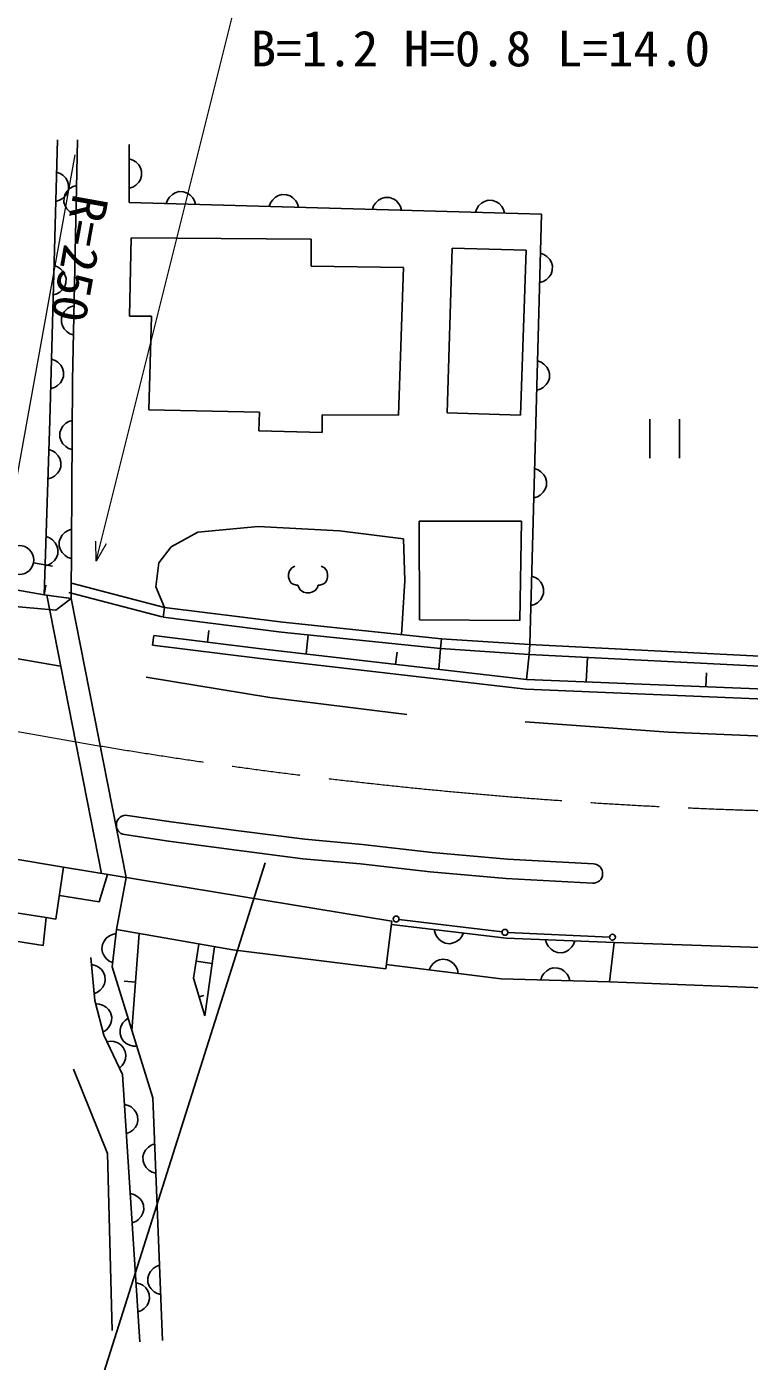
# Model space of a CAD drawing. Units: millimetres, scale not verified. Extents: x 40000 to 680000, y 20000 to 380000.
# Drawn here: x 140378 to 177446, y 252113 to 320601 of the extents above; entities that cross this region are included whole.
import ezdxf
from ezdxf.enums import TextEntityAlignment as Align

# ---------------------------------------------------------------- set-up
doc = ezdxf.new("R2010")
doc.units = ezdxf.units.MM
doc.header["$LTSCALE"] = 1000
doc.linetypes.add('CHAIN', pattern=[18.5, 12, -1.5, 3.5, -1.5])
for name, color, linetype, lineweight in [('M-BGD', 7, 'Continuous', 25), ('M-BMK', 2, 'CHAIN', 13), ('M-STR-HTXT', 7, 'Continuous', 13), ('M-STR-STRC', 7, 'Continuous', 25)]:
    doc.layers.add(name, color=color, linetype=linetype, lineweight=lineweight)
doc.styles.add('ＭＳ ゴシック', font='')
doc.styles.get('ＭＳ ゴシック').set_extended_font_data('MS Gothic')

msp = doc.modelspace()

# ---------------------------------------------------------------- linework, layer by layer
at = {"layer": 'M-BGD'}
for p, q in [((141571, 300389), (141957, 314787)), ((142985, 314787), (142728, 302446)), ((145642, 311578), (145642, 314551)), ((145822, 313754), (145642, 313814)), ((145972, 313664), (145822, 313754)), ((142091, 313072), (141913, 313137)), ((142239, 312978), (142091, 313072)), ((146122, 313514), (145972, 313664)), ((146212, 313364), (146122, 313514)), ((146272, 313184), (146212, 313364)), ((146272, 312944), (146272, 313184)), ((142385, 312824), (142239, 312978)), ((142471, 312672), (142385, 312824)), ((142604, 312308), (142451, 312161)), ((142526, 312490), (142471, 312672)), ((142519, 312250), (142526, 312490)), ((142756, 312395), (142604, 312308)), ((142937, 312451), (142756, 312395)), ((145642, 312314), (145822, 312374)), ((145822, 312374), (145972, 312464)), ((145972, 312464), (146122, 312614)), ((146122, 312614), (146212, 312764)), ((146212, 312764), (146272, 312944)), ((141873, 311637), (142054, 311693)), ((142054, 311693), (142207, 311779)), ((142207, 311779), (142361, 311924)), ((142294, 311835), (142289, 311595)), ((142358, 312013), (142294, 311835)), ((142451, 312161), (142358, 312013)), ((142361, 311924), (142455, 312072)), ((142455, 312072), (142519, 312250)), ((147601, 311703), (147536, 311525)), ((147695, 311850), (147601, 311703)), ((147849, 311996), (147695, 311850)), ((148002, 312082), (147849, 311996)), ((148183, 312137), (148002, 312082)), ((148423, 312130), (148183, 312137)), ((148602, 312065), (148423, 312130)), ((148749, 311971), (148602, 312065)), ((148895, 311817), (148749, 311971)), ((148980, 311664), (148895, 311817)), ((149035, 311483), (148980, 311664)), ((152982, 311702), (152888, 311554)), ((153136, 311847), (152982, 311702)), ((153289, 311933), (153136, 311847)), ((153470, 311988), (153289, 311933)), ((153710, 311981), (153470, 311988)), ((153889, 311916), (153710, 311981)), ((154036, 311822), (153889, 311916)), ((154182, 311668), (154036, 311822)), ((154267, 311516), (154182, 311668)), ((158423, 311699), (158269, 311553)), ((158576, 311785), (158423, 311699)), ((158757, 311840), (158576, 311785)), ((158997, 311833), (158757, 311840)), ((159176, 311768), (158997, 311833)), ((159323, 311674), (159176, 311768)), ((159469, 311519), (159323, 311674)), ((163863, 311636), (163710, 311550)), ((164044, 311691), (163863, 311636)), ((164284, 311684), (164044, 311691)), ((164463, 311619), (164284, 311684)), ((142289, 311595), (142345, 311414)), ((142345, 311414), (142432, 311262)), ((142432, 311262), (142579, 311109)), ((142579, 311109), (142727, 311015)), ((142727, 311015), (142906, 310952)), ((166790, 310983), (145642, 311578)), ((152888, 311554), (152823, 311376)), ((154322, 311334), (154267, 311516)), ((158175, 311406), (158110, 311227)), ((158269, 311553), (158175, 311406)), ((159554, 311367), (159469, 311519)), ((159609, 311185), (159554, 311367)), ((163462, 311257), (163397, 311079)), ((163556, 311405), (163462, 311257)), ((163710, 311550), (163556, 311405)), ((164610, 311525), (164463, 311619)), ((164756, 311371), (164610, 311525)), ((164841, 311218), (164756, 311371)), ((164896, 311037), (164841, 311218)), ((166186, 288891), (166790, 310983)), ((145740, 309761), (145645, 305747)), ((154968, 309698), (145740, 309761)), ((154968, 308307), (154968, 309698)), ((162206, 309234), (161952, 300785)), ((165997, 309129), (162206, 309234)), ((165713, 300659), (165997, 309129)), ((166913, 308907), (166735, 308972)), ((167061, 308813), (166913, 308907)), ((141963, 308273), (141784, 308338)), ((142110, 308179), (141963, 308273)), ((159708, 308244), (154968, 308307)), ((159455, 300659), (159708, 308244)), ((167207, 308659), (167061, 308813)), ((167293, 308506), (167207, 308659)), ((167348, 308325), (167293, 308506)), ((167341, 308085), (167348, 308325)), ((142256, 308025), (142110, 308179)), ((142342, 307873), (142256, 308025)), ((142397, 307691), (142342, 307873)), ((142391, 307451), (142397, 307691)), ((166694, 307472), (166876, 307527)), ((166876, 307527), (167028, 307613)), ((167028, 307613), (167182, 307759)), ((167182, 307759), (167276, 307906)), ((167276, 307906), (167341, 308085)), ((141744, 306838), (141926, 306893)), ((141926, 306893), (142078, 306979)), ((142078, 306979), (142232, 307125)), ((142232, 307125), (142326, 307273)), ((142326, 307273), (142391, 307451)), ((142627, 306225), (142475, 306138)), ((142808, 306281), (142627, 306225)), ((142165, 305664), (142160, 305424)), ((142229, 305843), (142165, 305664)), ((142322, 305991), (142229, 305843)), ((142475, 306138), (142322, 305991)), ((145645, 305747), (146783, 305747)), ((146783, 305747), (146645, 300944)), ((142160, 305424), (142216, 305243)), ((142216, 305243), (142303, 305091)), ((142303, 305091), (142450, 304938)), ((142450, 304938), (142598, 304845)), ((142598, 304845), (142777, 304781)), ((141834, 303474), (141656, 303539)), ((141982, 303380), (141834, 303474)), ((166762, 303383), (166584, 303448)), ((142128, 303226), (141982, 303380)), ((142214, 303074), (142128, 303226)), ((142269, 302892), (142214, 303074)), ((142262, 302652), (142269, 302892)), ((166910, 303289), (166762, 303383)), ((167056, 303135), (166910, 303289)), ((167142, 302983), (167056, 303135)), ((167197, 302801), (167142, 302983)), ((167190, 302561), (167197, 302801)), ((141616, 302039), (141797, 302094)), ((141797, 302094), (141949, 302180)), ((141949, 302180), (142103, 302326)), ((142103, 302326), (142197, 302474)), ((142197, 302474), (142262, 302652)), ((142728, 302446), (142664, 291262)), ((166725, 302004), (166877, 302090)), ((166877, 302090), (167031, 302236)), ((167031, 302236), (167125, 302383)), ((167125, 302383), (167190, 302561)), ((166543, 301949), (166725, 302004)), ((146645, 300944), (152313, 300817)), ((152313, 300817), (152282, 299869)), ((155537, 299774), (155537, 300691)), ((155537, 300691), (159455, 300659)), ((161952, 300785), (165713, 300659)), ((141268, 291446), (141571, 300389)), ((142235, 300103), (142144, 299953)), ((142386, 300252), (142235, 300103)), ((142536, 300341), (142386, 300252)), ((142717, 300400), (142536, 300341)), ((172351, 300452), (172351, 298452)), ((173871, 298452), (173871, 300452)), ((142083, 299774), (142082, 299534)), ((142082, 299534), (142141, 299353)), ((142144, 299953), (142083, 299774)), ((142141, 299353), (142230, 299203)), ((152282, 299869), (155537, 299774)), ((141699, 298837), (141521, 298903)), ((141846, 298742), (141699, 298837)), ((141991, 298587), (141846, 298742)), ((142230, 299203), (142379, 299052)), ((142379, 299052), (142528, 298961)), ((142528, 298961), (142708, 298900)), ((142075, 298434), (141991, 298587)), ((142055, 297834), (142121, 298012)), ((142129, 298252), (142075, 298434)), ((142121, 298012), (142129, 298252)), ((166611, 297860), (166433, 297925)), ((141470, 297404), (141652, 297458)), ((141652, 297458), (141805, 297543)), ((141805, 297543), (141960, 297688)), ((141960, 297688), (142055, 297834)), ((166759, 297766), (166611, 297860)), ((166905, 297612), (166759, 297766)), ((166990, 297460), (166905, 297612)), ((167045, 297278), (166990, 297460)), ((167039, 297038), (167045, 297278)), ((166574, 296481), (166726, 296567)), ((166726, 296567), (166880, 296712)), ((166880, 296712), (166974, 296860)), ((166974, 296860), (167039, 297038)), ((166392, 296426), (166574, 296481)), ((165769, 295229), (160508, 295219)), ((160508, 295219), (160529, 290165)), ((165676, 290134), (165769, 295229)), ((142203, 294511), (142112, 294362)), ((142354, 294660), (142203, 294511)), ((142504, 294749), (142354, 294660)), ((142684, 294808), (142504, 294749)), ((147794, 293911), (149153, 294669)), ((149153, 294669), (152250, 294954)), ((152250, 294954), (156422, 294732)), ((156422, 294732), (159708, 294322)), ((141547, 294366), (141370, 294432)), ((141694, 294271), (141547, 294366)), ((141839, 294116), (141694, 294271)), ((141924, 293963), (141839, 294116)), ((141978, 293781), (141924, 293963)), ((142051, 294182), (142049, 293942)), ((142049, 293942), (142108, 293762)), ((142112, 294362), (142051, 294182)), ((147162, 293089), (147794, 293911)), ((159708, 294322), (159771, 292173)), ((141654, 293071), (141809, 293216)), ((141809, 293216), (141904, 293363)), ((141904, 293363), (141970, 293541)), ((141970, 293541), (141978, 293781)), ((142108, 293762), (142198, 293611)), ((142198, 293611), (142347, 293460)), ((142347, 293460), (142496, 293369)), ((142496, 293369), (142676, 293308)), ((140725, 293094), (141707, 292910)), ((141319, 292933), (141501, 292986)), ((141501, 292986), (141654, 293071)), ((147004, 291857), (147162, 293089)), ((153851, 292670), (153811, 292510)), ((153811, 292510), (153811, 292350)), ((153971, 292830), (153851, 292670)), ((154131, 292910), (153971, 292830)), ((155651, 292830), (155491, 292910)), ((155771, 292670), (155651, 292830)), ((155811, 292510), (155771, 292670)), ((155811, 292350), (155811, 292510)), ((137634, 292073), (141268, 291446)), ((141268, 291446), (141353, 291939)), ((147446, 290799), (142669, 292044)), ((147446, 290799), (147004, 291857)), ((153811, 292350), (153851, 292190)), ((153851, 292190), (153931, 292070)), ((153931, 292070), (154051, 291990)), ((154051, 291990), (154211, 291950)), ((154211, 291950), (154291, 291950)), ((154291, 291950), (154331, 291830)), ((154331, 291830), (154411, 291710)), ((155251, 291750), (155291, 291830)), ((155291, 291830), (155331, 291950)), ((155331, 291950), (155411, 291950)), ((155411, 291950), (155571, 291990)), ((155571, 291990), (155691, 292070)), ((155691, 292070), (155771, 292190)), ((155771, 292190), (155811, 292350)), ((159771, 292173), (159608, 289400)), ((166460, 292337), (166282, 292402)), ((166608, 292243), (166460, 292337)), ((166753, 292089), (166608, 292243)), ((166839, 291936), (166753, 292089)), ((166894, 291755), (166839, 291936)), ((141268, 291446), (142664, 291262)), ((144212, 277154), (141409, 291428)), ((142664, 291262), (141867, 290666)), ((147320, 290315), (142542, 291560)), ((145476, 276945), (142664, 291262)), ((154411, 291710), (154571, 291590)), ((154571, 291590), (154731, 291550)), ((154731, 291550), (154891, 291550)), ((154891, 291550), (155011, 291590)), ((155011, 291590), (155171, 291670)), ((155171, 291670), (155251, 291750)), ((166575, 291043), (166729, 291189)), ((166729, 291189), (166823, 291337)), ((166823, 291337), (166888, 291515)), ((166888, 291515), (166894, 291755)), ((141867, 290666), (139408, 290873)), ((147446, 290799), (147383, 290303)), ((147446, 290799), (153513, 290035)), ((166241, 290902), (166422, 290957)), ((166422, 290957), (166575, 291043)), ((147383, 290303), (153456, 289538)), ((153513, 290035), (161661, 289186)), ((160529, 290165), (165676, 290134)), ((146892, 289355), (146831, 288859)), ((146892, 289355), (152411, 288676)), ((149652, 289015), (149725, 289609)), ((153456, 289538), (161609, 288689)), ((154709, 288411), (154822, 289396)), ((161609, 288689), (161661, 289186)), ((161642, 289188), (166186, 288891)), ((142114, 287792), (137005, 288652)), ((146831, 288859), (152352, 288179)), ((152411, 288676), (166022, 287107)), ((159305, 287881), (159377, 288502)), ((161609, 288689), (161519, 287626)), ((161609, 288689), (166153, 288392)), ((166153, 288392), (166022, 287107)), ((166186, 288891), (166153, 288392)), ((166153, 288392), (180298, 287672)), ((166179, 288891), (180306, 288172)), ((152352, 288179), (165983, 286608)), ((169086, 286980), (169138, 288240)), ((152858, 286169), (146507, 287219)), ((166022, 287107), (178277, 286598)), ((175213, 286725), (175243, 287447)), ((165983, 286608), (178256, 286098)), ((159877, 285309), (152858, 286169)), ((173298, 284402), (165945, 284927)), ((180890, 284068), (173298, 284402)), ((145551, 280128), (147782, 279792)), ((147782, 279792), (151261, 279333)), ((145402, 279139), (147651, 278800)), ((147651, 278800), (151134, 278341)), ((151261, 279333), (154653, 278899)), ((154653, 278899), (157610, 278633)), ((151134, 278341), (154545, 277905)), ((157610, 278633), (161176, 278223)), ((161176, 278223), (165041, 277887)), ((142264, 277476), (139518, 277940)), ((141877, 274808), (142264, 277476)), ((142264, 277476), (159104, 274692)), ((154545, 277905), (157496, 277639)), ((157496, 277639), (161076, 277228)), ((165041, 277887), (169451, 277646)), ((144101, 275697), (144528, 277102)), ((144990, 274267), (145476, 276945)), ((161076, 277228), (164970, 276889)), ((164970, 276889), (169396, 276647)), ((129997, 276664), (141374, 274885)), ((142052, 276018), (144101, 275697)), ((129920, 275195), (141220, 273455)), ((141220, 273455), (141374, 274885)), ((141374, 274885), (141877, 274808)), ((159104, 274692), (158794, 272256)), ((159475, 274793), (164763, 274145)), ((144779, 274021), (144619, 273950)), ((144990, 274267), (144758, 272363)), ((144965, 274059), (144779, 274021)), ((150945, 273223), (144990, 274267)), ((146150, 274063), (145776, 269083)), ((159083, 274530), (164981, 273832)), ((161287, 274269), (161326, 274084)), ((161326, 274084), (161397, 273924)), ((162696, 273921), (162777, 274093)), ((165062, 274120), (170276, 273881)), ((144264, 273510), (144235, 273272)), ((144235, 273272), (144272, 273086)), ((144345, 273681), (144264, 273510)), ((144452, 273819), (144345, 273681)), ((144619, 273950), (144452, 273819)), ((148934, 271783), (149212, 273526)), ((150020, 273385), (149514, 269849)), ((161397, 273924), (161529, 273757)), ((161529, 273757), (161667, 273650)), ((161667, 273650), (161839, 273570)), ((161839, 273570), (162077, 273541)), ((162077, 273541), (162263, 273580)), ((162263, 273580), (162422, 273652)), ((162422, 273652), (162589, 273783)), ((162589, 273783), (162696, 273921)), ((164981, 273832), (170510, 273600)), ((166996, 273747), (167049, 273565)), ((167049, 273565), (167132, 273411)), ((167132, 273411), (167276, 273255)), ((168175, 273217), (168331, 273361)), ((168331, 273361), (168427, 273507)), ((168427, 273507), (168495, 273684)), ((170510, 273600), (170278, 271589)), ((170510, 273600), (178979, 273312)), ((143869, 270623), (143676, 272827)), ((144272, 273086), (144343, 272926)), ((144343, 272926), (144474, 272759)), ((144474, 272759), (144612, 272651)), ((144612, 272651), (144784, 272570)), ((149073, 272654), (149886, 272525)), ((158794, 272256), (150945, 273223)), ((161379, 272641), (161211, 272511)), ((161539, 272712), (161379, 272641)), ((161725, 272749), (161539, 272712)), ((161963, 272720), (161725, 272749)), ((162134, 272638), (161963, 272720)), ((162272, 272530), (162134, 272638)), ((167276, 273255), (167422, 273159)), ((167422, 273159), (167599, 273091)), ((167599, 273091), (167839, 273081)), ((167839, 273081), (168021, 273134)), ((168021, 273134), (168175, 273217)), ((143891, 272428), (143707, 272472)), ((144049, 272351), (143891, 272428)), ((144211, 272215), (144049, 272351)), ((144314, 272073), (144211, 272215)), ((144390, 271899), (144314, 272073)), ((144410, 271660), (144390, 271899)), ((144758, 272363), (146846, 265635)), ((164710, 271744), (158822, 272475)), ((161104, 272373), (161022, 272202)), ((161211, 272511), (161104, 272373)), ((162402, 272363), (162272, 272530)), ((162473, 272203), (162402, 272363)), ((162510, 272017), (162473, 272203)), ((166904, 272013), (166809, 271866)), ((167058, 272159), (166904, 272013)), ((167210, 272245), (167058, 272159)), ((167392, 272300), (167210, 272245)), ((167632, 272293), (167392, 272300)), ((167810, 272228), (167632, 272293)), ((167957, 272134), (167810, 272228)), ((168103, 271980), (167957, 272134)), ((168189, 271827), (168103, 271980)), ((144154, 271156), (144290, 271318)), ((144290, 271318), (144366, 271476)), ((144366, 271476), (144410, 271660)), ((145963, 271573), (145374, 271617)), ((149514, 269849), (148934, 271783)), ((170278, 271589), (164710, 271744)), ((166809, 271866), (166744, 271687)), ((168244, 271646), (168189, 271827)), ((179008, 271236), (170278, 271589)), ((143838, 270977), (144012, 271053)), ((144333, 268844), (143869, 270623)), ((144012, 271053), (144154, 271156)), ((149224, 270816), (149472, 270890)), ((144101, 270446), (143912, 270459)), ((144269, 270397), (144101, 270446)), ((144452, 270290), (144269, 270397)), ((144577, 270167), (144452, 270290)), ((144680, 270008), (144577, 270167)), ((144741, 269776), (144680, 270008)), ((144449, 269111), (144572, 269236)), ((144572, 269236), (144679, 269419)), ((144679, 269419), (144728, 269587)), ((144728, 269587), (144741, 269776)), ((145211, 269286), (145169, 269116)), ((145309, 269474), (145211, 269286)), ((145426, 269604), (145309, 269474)), ((145580, 269715), (145426, 269604)), ((144290, 269008), (144449, 269111)), ((145300, 266833), (144333, 268844)), ((144680, 268538), (144491, 268515)), ((144854, 268522), (144680, 268538)), ((145054, 268452), (144854, 268522)), ((145169, 269116), (145165, 268926)), ((145165, 268926), (145236, 268697)), ((145236, 268697), (145347, 268543)), ((145347, 268543), (145477, 268427)), ((145200, 268356), (145054, 268452)), ((145332, 268220), (145200, 268356)), ((145436, 268003), (145332, 268220)), ((145460, 267815), (145436, 268003)), ((145444, 267641), (145460, 267815)), ((145477, 268427), (145665, 268328)), ((145665, 268328), (145835, 268286)), ((145835, 268286), (146025, 268282)), ((142786, 267104), (144526, 262773)), ((145141, 267163), (145278, 267295)), ((145278, 267295), (145374, 267441)), ((145374, 267441), (145444, 267641)), ((146189, 253107), (145300, 266833)), ((145583, 265246), (145399, 265294)), ((145738, 265166), (145583, 265246)), ((145898, 265026), (145738, 265166)), ((146846, 265635), (147349, 253184)), ((145997, 264882), (145898, 265026)), ((146069, 264706), (145997, 264882)), ((146036, 264283), (146084, 264467)), ((146084, 264467), (146069, 264706)), ((145496, 263797), (145672, 263869)), ((145672, 263869), (145816, 263968)), ((145816, 263968), (145956, 264128)), ((145956, 264128), (146036, 264283)), ((146618, 263108), (146474, 262952)), ((146764, 263204), (146618, 263108)), ((146942, 263271), (146764, 263204)), ((144526, 262773), (144758, 253687)), ((146390, 262799), (146338, 262616)), ((146338, 262616), (146347, 262377)), ((146347, 262377), (146415, 262199)), ((146474, 262952), (146390, 262799)), ((146415, 262199), (146511, 262053)), ((146511, 262053), (146667, 261909)), ((146667, 261909), (146820, 261825)), ((146820, 261825), (147002, 261773)), ((145879, 260670), (145696, 260718)), ((146035, 260590), (145879, 260670)), ((146194, 260450), (146035, 260590)), ((146294, 260306), (146194, 260450)), ((146365, 260131), (146294, 260306)), ((146252, 259552), (146333, 259708)), ((146333, 259708), (146381, 259891)), ((146381, 259891), (146365, 260131)), ((145793, 259222), (145969, 259293)), ((145969, 259293), (146112, 259393)), ((146112, 259393), (146252, 259552)), ((146869, 256883), (146726, 256727)), ((147016, 256979), (146869, 256883)), ((147193, 257046), (147016, 256979)), ((146642, 256574), (146589, 256391)), ((146589, 256391), (146599, 256151)), ((146599, 256151), (146666, 255974)), ((146726, 256727), (146642, 256574)), ((146176, 256095), (145992, 256143)), ((146331, 256015), (146176, 256095)), ((146491, 255875), (146331, 256015)), ((146590, 255731), (146491, 255875)), ((146662, 255555), (146590, 255731)), ((146677, 255316), (146662, 255555)), ((146666, 255974), (146762, 255828)), ((146762, 255828), (146918, 255684)), ((146918, 255684), (147071, 255600)), ((147071, 255600), (147254, 255547)), ((146265, 254718), (146409, 254817)), ((146409, 254817), (146549, 254977)), ((146549, 254977), (146629, 255132)), ((146629, 255132), (146677, 255316)), ((146089, 254646), (146265, 254718))]:
    msp.add_line(p, q, dxfattribs=at)
for centre, radius in [((139987, 293233), 750), ((159326, 274811), 150), ((164912, 274127), 150), ((170426, 273874), 150)]:
    msp.add_circle(centre, radius, dxfattribs=at)
for centre, start, end in [((145476, 279633), 81.43912, 261.43912), ((169424, 277147), 266.87219, 86.87219)]:
    msp.add_arc(centre, 500, start, end, dxfattribs=at)
at = {"layer": 'M-BMK'}
msp.add_arc((185370, 530270), 250000, 258.98531, 270.49187, dxfattribs=at)
at = {"layer": 'M-STR-HTXT'}
for p, q in [((143948, 293167), (151029, 321565)), ((137605, 284876), (142857, 314028)), ((143948, 293167), (143918, 294205)), ((144462, 294069), (143948, 293167))]:
    msp.add_line(p, q, dxfattribs=at)
at = {"layer": 'M-STR-STRC'}
msp.add_line((142993, 247294), (152613, 277701), dxfattribs=at)

# ---------------------------------------------------------------- texts
at = {"layer": 'M-STR-HTXT', "style": 'ＭＳ ゴシック', "width": 1.05}
msp.add_text('B=1.2 H=0.8 L=14.0', height=1833, dxfattribs=at).set_placement((151866, 318016), align=Align.BOTTOM_LEFT)
msp.add_text('R=250', height=1833, rotation=259.8, dxfattribs=at).set_placement((142232, 312187), align=Align.BOTTOM_LEFT)

doc.saveas('drawing.dxf')
